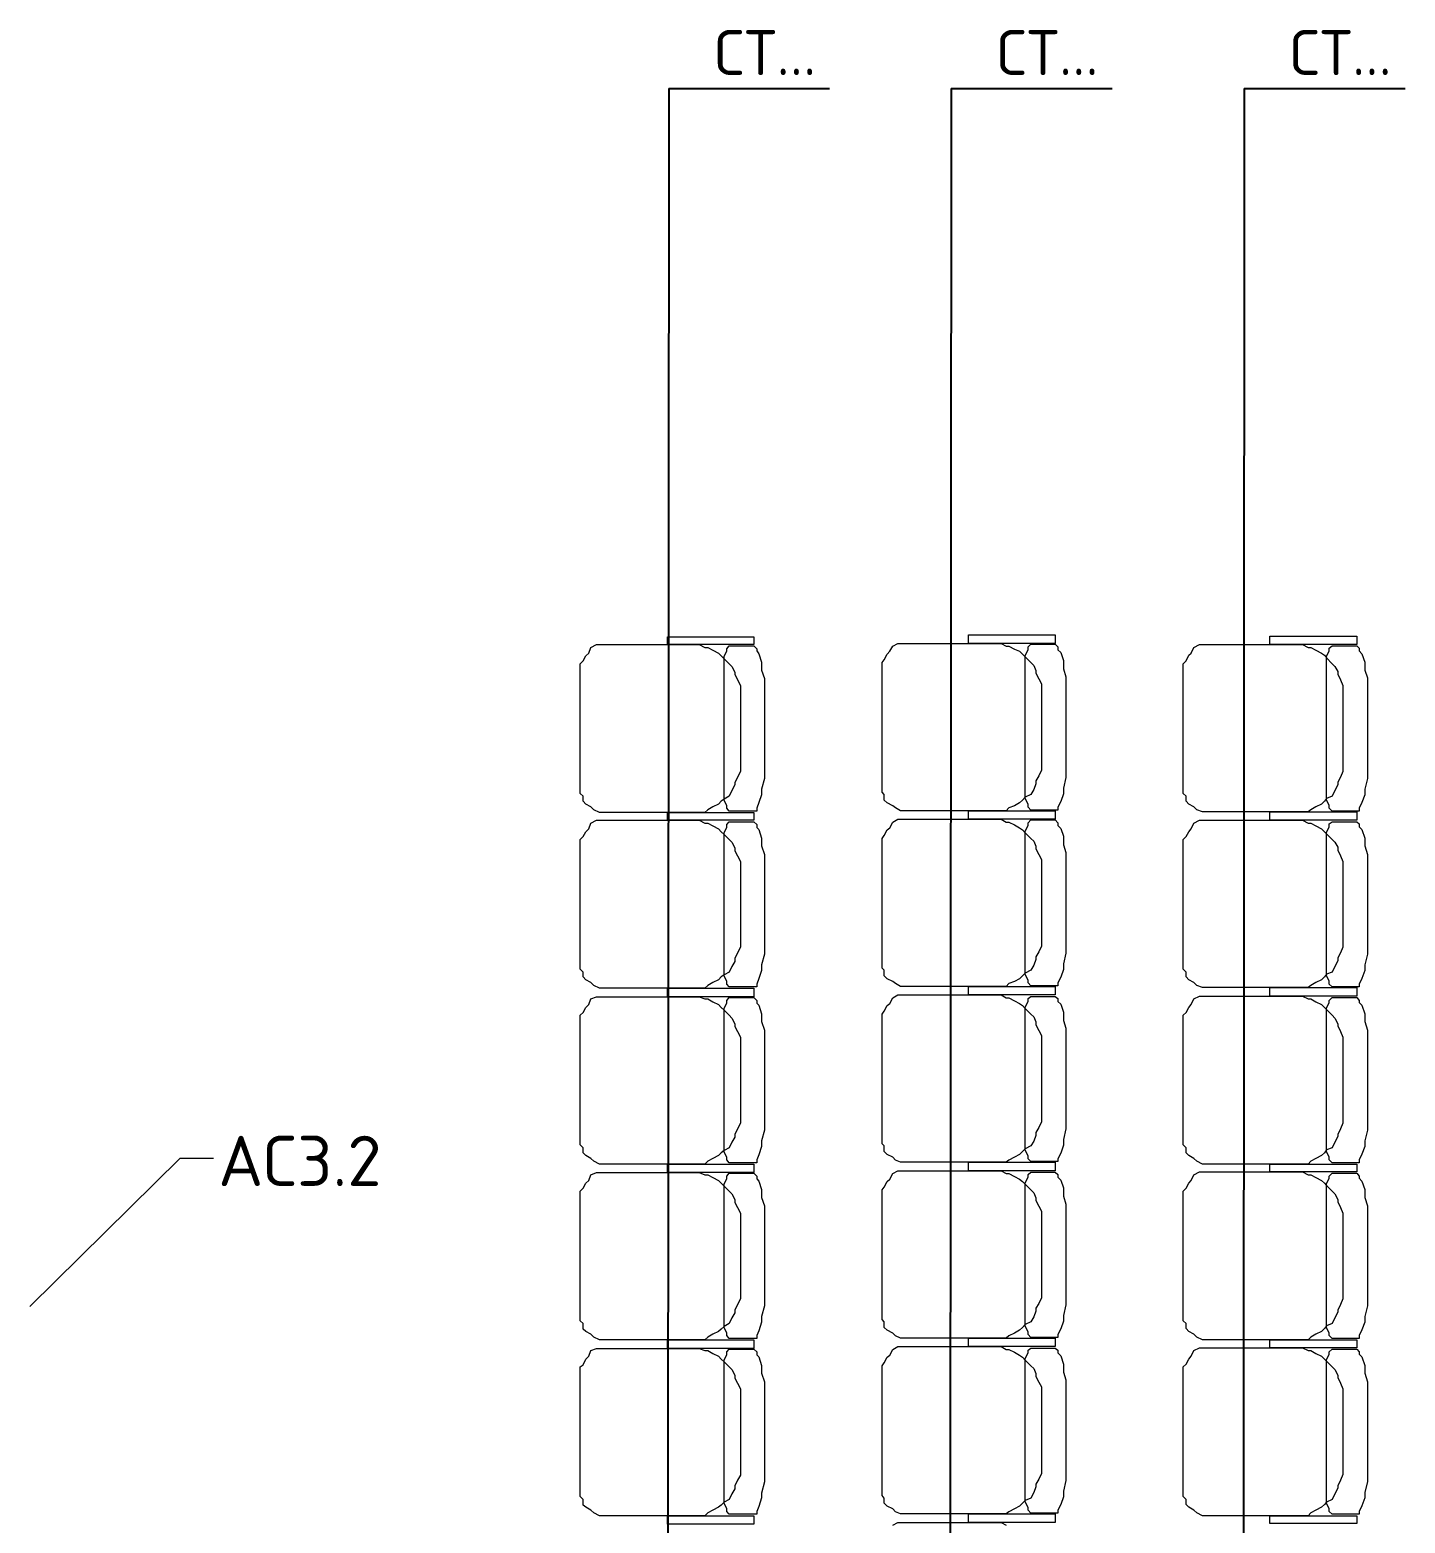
# Model space of a CAD drawing. Header units: millimetres. Extents: x 3050 to 430575, y -569542 to 36130.
# Drawn here: x 299161 to 303009, y -469292 to -465115 of the extents above; entities that cross this region are included whole.
import ezdxf

# ---------------------------------------------------------------- set-up
doc = ezdxf.new("R2010")
doc.units = ezdxf.units.MM
doc.layers.add('PDF _Геометрия', color=7, linetype='Continuous')
doc.layers.add('PDF _Текст', color=7, linetype='Continuous')
doc.styles.add('PDF ISOCPEUR', font='isocpeur.ttf')

# ---------------------------------------------------------------- blocks, each defined once
blk = doc.blocks.new('ТХ3 4 этаж')
at = {"color": 5, "lineweight": 25}
for p, q in [((18364.8, -46510), (18356.9, -60051.5)), ((18364.8, -46510), (19264.8, -46510)), ((19944.8, -46510), (19936.9, -60051.5)), ((19944.8, -46510), (20844.8, -46510)), ((21584.8, -46510), (21576.9, -60051.5)), ((21584.8, -46510), (22484.8, -46510))]:
    blk.add_line(p, q, dxfattribs=at)
at = {"layer": 'PDF _Геометрия', "color": 5, "lineweight": 9}
for points in [[(17869.1, -50194.7), (17869.1, -49726.8), (17885, -49710.9), (17900.8, -49683.1), (17916.7, -49667.3), (17928.6, -49635.6), (17960.3, -49619.7), (17992.1, -49619.7), (18007.9, -49619.7), (18475.8, -49619.7), (18507.6, -49619.7), (18535.3, -49619.7), (18567, -49635.6), (18582.9, -49635.6), (18610.7, -49651.4), (18642.4, -49667.3), (18658.2, -49683.1), (18674.1, -49699), (18701.9, -49726.8), (18717.7, -49742.6), (18733.6, -49774.4), (18733.6, -49786.3), (18749.4, -49818), (18765.3, -49849.7), (18765.3, -49877.5), (18765.3, -49909.2), (18765.3, -50107.4), (18765.3, -50285.9), (18765.3, -50301.8), (18765.3, -50329.5), (18749.4, -50361.2), (18733.6, -50393), (18733.6, -50404.9), (18717.7, -50436.6), (18701.9, -50468.3), (18674.1, -50484.2), (18658.2, -50496.1), (18642.4, -50511.9), (18610.7, -50527.8), (18582.9, -50543.6), (18567, -50559.5), (18535.3, -50559.5), (18507.6, -50559.5), (18475.8, -50559.5), (18007.9, -50559.5), (17976.2, -50559.5), (17944.5, -50543.6), (17928.6, -50527.8), (17900.8, -50511.9), (17885, -50496.1), (17885, -50468.3), (17869.1, -50452.4), (17869.1, -50420.7)], [(18356.9, -49576.1), (18840.7, -49576.1), (18840.7, -49619.7), (18356.9, -49619.7)], [(19558.4, -50188.5), (19558.4, -49720.6), (19570.3, -49704.7), (19586.2, -49673), (19602, -49657.1), (19617.9, -49629.3), (19645.6, -49613.5), (19677.4, -49613.5), (19693.2, -49613.5), (20161.1, -49613.5), (20192.9, -49613.5), (20224.6, -49613.5), (20252.3, -49629.3), (20268.2, -49629.3), (20299.9, -49645.2), (20327.7, -49657.1), (20343.5, -49673), (20359.4, -49688.8), (20391.1, -49720.6), (20407, -49736.4), (20418.9, -49764.2), (20418.9, -49780), (20434.8, -49811.8), (20450.6, -49839.5), (20450.6, -49871.2), (20450.6, -49903), (20450.6, -50101.2), (20450.6, -50275.7), (20450.6, -50291.6), (20450.6, -50323.3), (20434.8, -50355), (20418.9, -50382.8), (20418.9, -50398.6), (20407, -50430.4), (20391.1, -50458.1), (20359.4, -50474), (20343.5, -50489.8), (20327.7, -50505.7), (20299.9, -50521.6), (20268.2, -50533.5), (20252.3, -50549.3), (20224.6, -50549.3), (20192.9, -50549.3), (20161.1, -50549.3), (19693.2, -50549.3), (19661.5, -50549.3), (19633.7, -50533.5), (19617.9, -50521.6), (19586.2, -50505.7), (19570.3, -50489.8), (19570.3, -50458.1), (19558.4, -50446.2), (19558.4, -50414.5)], [(20042.2, -49565.9), (20526, -49565.9), (20526, -49613.5), (20042.2, -49613.5)], [(20359.4, -49815.7), (20359.4, -49680.9), (20375.3, -49649.2), (20375.3, -49633.3), (20391.1, -49617.5), (20407, -49617.5), (20526, -49617.5), (20541.8, -49633.3), (20541.8, -49649.2), (20557.7, -49665), (20573.5, -49708.7), (20573.5, -49756.2), (20585.4, -49799.9), (20585.4, -49847.4), (20585.4, -49906.9), (20585.4, -50255.9), (20585.4, -50315.4), (20585.4, -50363), (20573.5, -50422.4), (20573.5, -50454.2), (20557.7, -50497.8), (20541.8, -50529.5), (20541.8, -50545.4), (20526, -50545.4), (20407, -50545.4), (20391.1, -50545.4), (20375.3, -50529.5), (20375.3, -50513.6), (20359.4, -50481.9), (20359.4, -50454.2), (20359.4, -50422.4), (20359.4, -50347.1)], [(21243.7, -50194.7), (21243.7, -49726.8), (21259.6, -49710.9), (21275.4, -49679.2), (21287.3, -49667.3), (21303.2, -49635.6), (21334.9, -49619.7), (21362.7, -49619.7), (21378.5, -49619.7), (21850.4, -49619.7), (21878.2, -49619.7), (21909.9, -49619.7), (21941.6, -49635.6), (21957.5, -49635.6), (21985.2, -49651.4), (22017, -49667.3), (22032.8, -49679.2), (22044.7, -49695), (22076.4, -49726.8), (22092.3, -49742.6), (22108.2, -49770.4), (22108.2, -49786.3), (22124, -49818), (22135.9, -49849.7), (22135.9, -49877.5), (22135.9, -49909.2), (22135.9, -50107.4), (22135.9, -50285.9), (22135.9, -50301.8), (22135.9, -50329.5), (22124, -50361.2), (22108.2, -50389), (22108.2, -50404.9), (22092.3, -50436.6), (22076.4, -50468.3), (22044.7, -50480.2), (22032.8, -50496.1), (22017, -50511.9), (21985.2, -50527.8), (21957.5, -50543.6), (21941.6, -50555.5), (21909.9, -50555.5), (21878.2, -50555.5), (21850.4, -50555.5), (21378.5, -50555.5), (21350.8, -50555.5), (21319, -50543.6), (21303.2, -50527.8), (21275.4, -50511.9), (21259.6, -50496.1), (21259.6, -50468.3), (21243.7, -50452.4), (21243.7, -50420.7)], [(21727.5, -49572.1), (22215.2, -49572.1), (22215.2, -49619.7), (21727.5, -49619.7)], [(18674.1, -49825.9), (18674.1, -49687.1), (18690, -49655.4), (18690, -49643.5), (18701.9, -49627.6), (18717.7, -49627.6), (18840.7, -49627.6), (18856.5, -49643.5), (18856.5, -49655.4), (18868.4, -49671.3), (18884.3, -49718.8), (18884.3, -49762.5), (18900.1, -49810), (18900.1, -49853.7), (18900.1, -49913.1), (18900.1, -50262.1), (18900.1, -50325.5), (18900.1, -50369.2), (18884.3, -50428.6), (18884.3, -50460.4), (18868.4, -50504), (18856.5, -50535.7), (18856.5, -50551.6), (18840.7, -50551.6), (18717.7, -50551.6), (18701.9, -50551.6), (18690, -50535.7), (18690, -50519.9), (18674.1, -50492.1), (18674.1, -50460.4), (18674.1, -50428.6), (18674.1, -50353.3)], [(22044.7, -49821.9), (22044.7, -49687.1), (22060.6, -49655.4), (22060.6, -49639.5), (22076.4, -49627.6), (22092.3, -49627.6), (22215.2, -49627.6), (22227.1, -49639.5), (22227.1, -49655.4), (22243, -49671.3), (22258.8, -49718.8), (22258.8, -49762.5), (22274.7, -49806.1), (22274.7, -49853.7), (22274.7, -49913.1), (22274.7, -50262.1), (22274.7, -50321.6), (22274.7, -50369.2), (22258.8, -50428.6), (22258.8, -50460.4), (22243, -50504), (22227.1, -50535.7), (22227.1, -50551.6), (22215.2, -50551.6), (22092.3, -50551.6), (22076.4, -50551.6), (22060.6, -50535.7), (22060.6, -50519.9), (22044.7, -50488.1), (22044.7, -50460.4), (22044.7, -50428.6), (22044.7, -50353.3)], [(17869.1, -51178.1), (17869.1, -50710.2), (17885, -50694.3), (17900.8, -50666.6), (17916.7, -50650.7), (17928.6, -50619), (17960.3, -50603.1), (17992.1, -50603.1), (18007.9, -50603.1), (18475.8, -50603.1), (18507.6, -50603.1), (18535.3, -50603.1), (18567, -50619), (18582.9, -50619), (18610.7, -50634.8), (18642.4, -50650.7), (18658.2, -50666.6), (18674.1, -50682.4), (18701.9, -50710.2), (18717.7, -50726.1), (18733.6, -50757.8), (18733.6, -50773.6), (18749.4, -50801.4), (18765.3, -50833.1), (18765.3, -50860.9), (18765.3, -50892.6), (18765.3, -51090.9), (18765.3, -51269.3), (18765.3, -51285.2), (18765.3, -51312.9), (18749.4, -51344.7), (18733.6, -51376.4), (18733.6, -51392.2), (18717.7, -51420), (18701.9, -51451.7), (18674.1, -51467.6), (18658.2, -51479.5), (18642.4, -51495.3), (18610.7, -51511.2), (18582.9, -51527.1), (18567, -51542.9), (18535.3, -51542.9), (18507.6, -51542.9), (18475.8, -51542.9), (18007.9, -51542.9), (17976.2, -51542.9), (17944.5, -51527.1), (17928.6, -51511.2), (17900.8, -51495.3), (17885, -51479.5), (17885, -51451.7), (17869.1, -51435.9), (17869.1, -51404.1)], [(18356.9, -50559.5), (18840.7, -50559.5), (18840.7, -50603.1), (18356.9, -50603.1)], [(18674.1, -50809.3), (18674.1, -50670.5), (18690, -50642.8), (18690, -50626.9), (18701.9, -50611.1), (18717.7, -50611.1), (18840.7, -50611.1), (18856.5, -50626.9), (18856.5, -50642.8), (18868.4, -50654.7), (18884.3, -50702.3), (18884.3, -50745.9), (18900.1, -50793.5), (18900.1, -50837.1), (18900.1, -50896.6), (18900.1, -51245.5), (18900.1, -51309), (18900.1, -51352.6), (18884.3, -51412.1), (18884.3, -51443.8), (18868.4, -51487.4), (18856.5, -51519.1), (18856.5, -51535), (18840.7, -51535), (18717.7, -51535), (18701.9, -51535), (18690, -51519.1), (18690, -51503.3), (18674.1, -51475.5), (18674.1, -51443.8), (18674.1, -51412.1), (18674.1, -51336.7)], [(19558.4, -51171.9), (19558.4, -50704), (19570.3, -50688.1), (19586.2, -50656.4), (19602, -50644.5), (19617.9, -50612.8), (19645.6, -50596.9), (19677.4, -50596.9), (19693.2, -50596.9), (20161.1, -50596.9), (20192.9, -50596.9), (20224.6, -50596.9), (20252.3, -50612.8), (20268.2, -50612.8), (20299.9, -50628.6), (20327.7, -50644.5), (20343.5, -50656.4), (20359.4, -50672.3), (20391.1, -50704), (20407, -50719.8), (20418.9, -50747.6), (20418.9, -50763.5), (20434.8, -50795.2), (20450.6, -50822.9), (20450.6, -50854.7), (20450.6, -50886.4), (20450.6, -51084.7), (20450.6, -51263.1), (20450.6, -51275), (20450.6, -51306.7), (20434.8, -51338.4), (20418.9, -51366.2), (20418.9, -51382.1), (20407, -51413.8), (20391.1, -51441.5), (20359.4, -51457.4), (20343.5, -51473.3), (20327.7, -51489.1), (20299.9, -51505), (20268.2, -51516.9), (20252.3, -51532.8), (20224.6, -51532.8), (20192.9, -51532.8), (20161.1, -51532.8), (19693.2, -51532.8), (19661.5, -51532.8), (19633.7, -51516.9), (19617.9, -51505), (19586.2, -51489.1), (19570.3, -51473.3), (19570.3, -51441.5), (19558.4, -51429.6), (19558.4, -51397.9)], [(20042.2, -50549.3), (20526, -50549.3), (20526, -50596.9), (20042.2, -50596.9)], [(20359.4, -50799.1), (20359.4, -50664.3), (20375.3, -50632.6), (20375.3, -50616.7), (20391.1, -50600.9), (20407, -50600.9), (20526, -50600.9), (20541.8, -50616.7), (20541.8, -50632.6), (20557.7, -50648.5), (20573.5, -50692.1), (20573.5, -50739.7), (20585.4, -50783.3), (20585.4, -50830.9), (20585.4, -50890.4), (20585.4, -51239.3), (20585.4, -51298.8), (20585.4, -51346.4), (20573.5, -51405.9), (20573.5, -51437.6), (20557.7, -51481.2), (20541.8, -51512.9), (20541.8, -51528.8), (20526, -51528.8), (20407, -51528.8), (20391.1, -51528.8), (20375.3, -51512.9), (20375.3, -51497.1), (20359.4, -51465.3), (20359.4, -51437.6), (20359.4, -51405.9), (20359.4, -51330.5)], [(21243.7, -51178.1), (21243.7, -50710.2), (21259.6, -50694.3), (21275.4, -50666.6), (21287.3, -50650.7), (21303.2, -50619), (21334.9, -50603.1), (21362.7, -50603.1), (21378.5, -50603.1), (21850.4, -50603.1), (21878.2, -50603.1), (21909.9, -50603.1), (21941.6, -50619), (21957.5, -50619), (21985.2, -50634.8), (22017, -50650.7), (22032.8, -50666.6), (22044.7, -50678.5), (22076.4, -50710.2), (22092.3, -50726.1), (22108.2, -50753.8), (22108.2, -50769.7), (22124, -50801.4), (22135.9, -50833.1), (22135.9, -50860.9), (22135.9, -50892.6), (22135.9, -51090.9), (22135.9, -51269.3), (22135.9, -51285.2), (22135.9, -51312.9), (22124, -51344.7), (22108.2, -51372.4), (22108.2, -51388.3), (22092.3, -51420), (22076.4, -51451.7), (22044.7, -51463.6), (22032.8, -51479.5), (22017, -51495.3), (21985.2, -51511.2), (21957.5, -51527.1), (21941.6, -51539), (21909.9, -51539), (21878.2, -51539), (21850.4, -51539), (21378.5, -51539), (21350.8, -51539), (21319, -51527.1), (21303.2, -51511.2), (21275.4, -51495.3), (21259.6, -51479.5), (21259.6, -51451.7), (21243.7, -51435.9), (21243.7, -51404.1)], [(21727.5, -50555.5), (22215.2, -50555.5), (22215.2, -50603.1), (21727.5, -50603.1)], [(22044.7, -50805.4), (22044.7, -50670.5), (22060.6, -50638.8), (22060.6, -50623), (22076.4, -50611.1), (22092.3, -50611.1), (22215.2, -50611.1), (22227.1, -50623), (22227.1, -50638.8), (22243, -50654.7), (22258.8, -50702.3), (22258.8, -50745.9), (22274.7, -50793.5), (22274.7, -50837.1), (22274.7, -50896.6), (22274.7, -51245.5), (22274.7, -51305), (22274.7, -51352.6), (22258.8, -51412.1), (22258.8, -51443.8), (22243, -51487.4), (22227.1, -51519.1), (22227.1, -51535), (22215.2, -51535), (22092.3, -51535), (22076.4, -51535), (22060.6, -51519.1), (22060.6, -51503.3), (22044.7, -51471.6), (22044.7, -51443.8), (22044.7, -51412.1), (22044.7, -51336.7)], [(20042.2, -51532.8), (20526, -51532.8), (20526, -51580.3), (20042.2, -51580.3)], [(21727.5, -51539), (22215.2, -51539), (22215.2, -51586.6), (21727.5, -51586.6)], [(17869.1, -52161.5), (17869.1, -51693.6), (17885, -51677.8), (17900.8, -51650), (17916.7, -51634.1), (17928.6, -51602.4), (17960.3, -51590.5), (17992.1, -51590.5), (18007.9, -51590.5), (18475.8, -51590.5), (18507.6, -51590.5), (18535.3, -51590.5), (18567, -51602.4), (18582.9, -51602.4), (18610.7, -51618.3), (18642.4, -51634.1), (18658.2, -51650), (18674.1, -51665.9), (18701.9, -51693.6), (18717.7, -51709.5), (18733.6, -51741.2), (18733.6, -51757.1), (18749.4, -51784.8), (18765.3, -51816.5), (18765.3, -51844.3), (18765.3, -51876), (18765.3, -52074.3), (18765.3, -52252.7), (18765.3, -52268.6), (18765.3, -52296.4), (18749.4, -52328.1), (18733.6, -52359.8), (18733.6, -52375.7), (18717.7, -52403.4), (18701.9, -52435.2), (18674.1, -52451), (18658.2, -52462.9), (18642.4, -52478.8), (18610.7, -52494.6), (18582.9, -52510.5), (18567, -52526.4), (18535.3, -52526.4), (18507.6, -52526.4), (18475.8, -52526.4), (18007.9, -52526.4), (17976.2, -52526.4), (17944.5, -52510.5), (17928.6, -52494.6), (17900.8, -52478.8), (17885, -52462.9), (17885, -52435.2), (17869.1, -52419.3), (17869.1, -52387.6)], [(18356.9, -51542.9), (18840.7, -51542.9), (18840.7, -51590.5), (18356.9, -51590.5)], [(18674.1, -51792.8), (18674.1, -51654), (18690, -51626.2), (18690, -51610.3), (18701.9, -51594.5), (18717.7, -51594.5), (18840.7, -51594.5), (18856.5, -51610.3), (18856.5, -51626.2), (18868.4, -51638.1), (18884.3, -51685.7), (18884.3, -51729.3), (18900.1, -51776.9), (18900.1, -51820.5), (18900.1, -51884), (18900.1, -52228.9), (18900.1, -52292.4), (18900.1, -52336), (18884.3, -52395.5), (18884.3, -52427.2), (18868.4, -52474.8), (18856.5, -52502.6), (18856.5, -52518.4), (18840.7, -52518.4), (18717.7, -52518.4), (18701.9, -52518.4), (18690, -52502.6), (18690, -52486.7), (18674.1, -52458.9), (18674.1, -52427.2), (18674.1, -52395.5), (18674.1, -52320.2)], [(19558.4, -52155.3), (19558.4, -51687.4), (19570.3, -51671.5), (19586.2, -51639.8), (19602, -51627.9), (19617.9, -51596.2), (19645.6, -51580.3), (19677.4, -51580.3), (19693.2, -51580.3), (20161.1, -51580.3), (20192.9, -51580.3), (20224.6, -51580.3), (20252.3, -51596.2), (20268.2, -51596.2), (20299.9, -51612.1), (20327.7, -51627.9), (20343.5, -51639.8), (20359.4, -51655.7), (20391.1, -51687.4), (20407, -51703.3), (20418.9, -51731), (20418.9, -51746.9), (20434.8, -51778.6), (20450.6, -51806.4), (20450.6, -51838.1), (20450.6, -51869.8), (20450.6, -52068.1), (20450.6, -52246.5), (20450.6, -52258.4), (20450.6, -52290.1), (20434.8, -52321.9), (20418.9, -52349.6), (20418.9, -52365.5), (20407, -52397.2), (20391.1, -52425), (20359.4, -52440.8), (20343.5, -52456.7), (20327.7, -52472.6), (20299.9, -52488.4), (20268.2, -52504.3), (20252.3, -52516.2), (20224.6, -52516.2), (20192.9, -52516.2), (20161.1, -52516.2), (19693.2, -52516.2), (19661.5, -52516.2), (19633.7, -52504.3), (19617.9, -52488.4), (19586.2, -52472.6), (19570.3, -52456.7), (19570.3, -52425), (19558.4, -52413.1), (19558.4, -52381.3)], [(20359.4, -51782.6), (20359.4, -51647.7), (20375.3, -51616), (20375.3, -51600.2), (20391.1, -51588.3), (20407, -51588.3), (20526, -51588.3), (20541.8, -51600.2), (20541.8, -51616), (20557.7, -51631.9), (20573.5, -51675.5), (20573.5, -51723.1), (20585.4, -51766.7), (20585.4, -51814.3), (20585.4, -51873.8), (20585.4, -52222.7), (20585.4, -52282.2), (20585.4, -52329.8), (20573.5, -52389.3), (20573.5, -52421), (20557.7, -52464.6), (20541.8, -52496.3), (20541.8, -52512.2), (20526, -52512.2), (20407, -52512.2), (20391.1, -52512.2), (20375.3, -52496.3), (20375.3, -52480.5), (20359.4, -52448.8), (20359.4, -52421), (20359.4, -52389.3), (20359.4, -52313.9)], [(21243.7, -52161.5), (21243.7, -51693.6), (21259.6, -51677.8), (21275.4, -51650), (21287.3, -51634.1), (21303.2, -51602.4), (21334.9, -51586.6), (21362.7, -51586.6), (21378.5, -51586.6), (21850.4, -51586.6), (21878.2, -51586.6), (21909.9, -51586.6), (21941.6, -51602.4), (21957.5, -51602.4), (21985.2, -51618.3), (22017, -51634.1), (22032.8, -51650), (22044.7, -51661.9), (22076.4, -51693.6), (22092.3, -51709.5), (22108.2, -51741.2), (22108.2, -51753.1), (22124, -51784.8), (22135.9, -51816.5), (22135.9, -51844.3), (22135.9, -51876), (22135.9, -52074.3), (22135.9, -52252.7), (22135.9, -52268.6), (22135.9, -52296.4), (22124, -52328.1), (22108.2, -52359.8), (22108.2, -52371.7), (22092.3, -52403.4), (22076.4, -52435.2), (22044.7, -52447), (22032.8, -52462.9), (22017, -52478.8), (21985.2, -52494.6), (21957.5, -52510.5), (21941.6, -52526.4), (21909.9, -52526.4), (21878.2, -52526.4), (21850.4, -52526.4), (21378.5, -52526.4), (21350.8, -52526.4), (21319, -52510.5), (21303.2, -52494.6), (21275.4, -52478.8), (21259.6, -52462.9), (21259.6, -52435.2), (21243.7, -52419.3), (21243.7, -52387.6)], [(22044.7, -51788.8), (22044.7, -51654), (22060.6, -51622.2), (22060.6, -51610.3), (22076.4, -51594.5), (22092.3, -51594.5), (22215.2, -51594.5), (22227.1, -51610.3), (22227.1, -51622.2), (22243, -51638.1), (22258.8, -51685.7), (22258.8, -51729.3), (22274.7, -51776.9), (22274.7, -51820.5), (22274.7, -51880), (22274.7, -52228.9), (22274.7, -52288.4), (22274.7, -52336), (22258.8, -52395.5), (22258.8, -52427.2), (22243, -52470.8), (22227.1, -52502.6), (22227.1, -52518.4), (22215.2, -52518.4), (22092.3, -52518.4), (22076.4, -52518.4), (22060.6, -52502.6), (22060.6, -52486.7), (22044.7, -52455), (22044.7, -52427.2), (22044.7, -52395.5), (22044.7, -52320.2)], [(18356.9, -52526.4), (18840.7, -52526.4), (18840.7, -52573.9), (18356.9, -52573.9)], [(20042.2, -52516.2), (20526, -52516.2), (20526, -52563.8), (20042.2, -52563.8)], [(21727.5, -52526.4), (22215.2, -52526.4), (22215.2, -52570), (21727.5, -52570)], [(17869.1, -53145), (17869.1, -52677), (17885, -52661.2), (17900.8, -52633.4), (17916.7, -52617.6), (17928.6, -52585.8), (17960.3, -52573.9), (17992.1, -52573.9), (18007.9, -52573.9), (18475.8, -52573.9), (18507.6, -52573.9), (18535.3, -52573.9), (18567, -52585.8), (18582.9, -52585.8), (18610.7, -52601.7), (18642.4, -52617.6), (18658.2, -52633.4), (18674.1, -52649.3), (18701.9, -52677), (18717.7, -52692.9), (18733.6, -52724.6), (18733.6, -52740.5), (18749.4, -52768.2), (18765.3, -52800), (18765.3, -52831.7), (18765.3, -52859.4), (18765.3, -53057.7), (18765.3, -53236.2), (18765.3, -53252), (18765.3, -53279.8), (18749.4, -53311.5), (18733.6, -53343.2), (18733.6, -53359.1), (18717.7, -53386.9), (18701.9, -53418.6), (18674.1, -53434.4), (18658.2, -53450.3), (18642.4, -53462.2), (18610.7, -53478.1), (18582.9, -53493.9), (18567, -53509.8), (18535.3, -53509.8), (18507.6, -53509.8), (18475.8, -53509.8), (18007.9, -53509.8), (17976.2, -53509.8), (17944.5, -53493.9), (17928.6, -53478.1), (17900.8, -53462.2), (17885, -53450.3), (17885, -53418.6), (17869.1, -53402.7), (17869.1, -53371)], [(18674.1, -52776.2), (18674.1, -52637.4), (18690, -52609.6), (18690, -52593.8), (18701.9, -52577.9), (18717.7, -52577.9), (18840.7, -52577.9), (18856.5, -52593.8), (18856.5, -52609.6), (18868.4, -52621.5), (18884.3, -52669.1), (18884.3, -52712.7), (18900.1, -52760.3), (18900.1, -52803.9), (18900.1, -52867.4), (18900.1, -53212.4), (18900.1, -53275.8), (18900.1, -53319.4), (18884.3, -53378.9), (18884.3, -53410.6), (18868.4, -53458.2), (18856.5, -53486), (18856.5, -53501.8), (18840.7, -53501.8), (18717.7, -53501.8), (18701.9, -53501.8), (18690, -53486), (18690, -53470.1), (18674.1, -53442.4), (18674.1, -53410.6), (18674.1, -53378.9), (18674.1, -53303.6)], [(19558.4, -53138.7), (19558.4, -52670.8), (19570.3, -52655), (19586.2, -52623.2), (19602, -52611.3), (19617.9, -52579.6), (19645.6, -52563.8), (19677.4, -52563.8), (19693.2, -52563.8), (20161.1, -52563.8), (20192.9, -52563.8), (20224.6, -52563.8), (20252.3, -52579.6), (20268.2, -52579.6), (20299.9, -52595.5), (20327.7, -52611.3), (20343.5, -52623.2), (20359.4, -52639.1), (20391.1, -52670.8), (20407, -52686.7), (20418.9, -52714.4), (20418.9, -52730.3), (20434.8, -52762), (20450.6, -52789.8), (20450.6, -52821.5), (20450.6, -52853.2), (20450.6, -53051.5), (20450.6, -53229.9), (20450.6, -53241.8), (20450.6, -53273.6), (20434.8, -53305.3), (20418.9, -53333.1), (20418.9, -53348.9), (20407, -53380.6), (20391.1, -53408.4), (20359.4, -53424.3), (20343.5, -53440.1), (20327.7, -53456), (20299.9, -53471.8), (20268.2, -53487.7), (20252.3, -53499.6), (20224.6, -53499.6), (20192.9, -53499.6), (20161.1, -53499.6), (19693.2, -53499.6), (19661.5, -53499.6), (19633.7, -53487.7), (19617.9, -53471.8), (19586.2, -53456), (19570.3, -53440.1), (19570.3, -53408.4), (19558.4, -53396.5), (19558.4, -53364.8)], [(20359.4, -52766), (20359.4, -52631.2), (20375.3, -52599.4), (20375.3, -52583.6), (20391.1, -52571.7), (20407, -52571.7), (20526, -52571.7), (20541.8, -52583.6), (20541.8, -52599.4), (20557.7, -52615.3), (20573.5, -52658.9), (20573.5, -52706.5), (20585.4, -52750.1), (20585.4, -52797.7), (20585.4, -52857.2), (20585.4, -53206.2), (20585.4, -53265.6), (20585.4, -53313.2), (20573.5, -53372.7), (20573.5, -53404.4), (20557.7, -53448), (20541.8, -53479.8), (20541.8, -53495.6), (20526, -53495.6), (20407, -53495.6), (20391.1, -53495.6), (20375.3, -53479.8), (20375.3, -53463.9), (20359.4, -53432.2), (20359.4, -53404.4), (20359.4, -53372.7), (20359.4, -53297.4)], [(21243.7, -53145), (21243.7, -52677), (21259.6, -52661.2), (21275.4, -52633.4), (21287.3, -52617.6), (21303.2, -52585.8), (21334.9, -52570), (21362.7, -52570), (21378.5, -52570), (21850.4, -52570), (21878.2, -52570), (21909.9, -52570), (21941.6, -52585.8), (21957.5, -52585.8), (21985.2, -52601.7), (22017, -52617.6), (22032.8, -52633.4), (22044.7, -52645.3), (22076.4, -52677), (22092.3, -52692.9), (22108.2, -52724.6), (22108.2, -52736.5), (22124, -52768.2), (22135.9, -52800), (22135.9, -52827.7), (22135.9, -52859.4), (22135.9, -53057.7), (22135.9, -53236.2), (22135.9, -53252), (22135.9, -53279.8), (22124, -53311.5), (22108.2, -53343.2), (22108.2, -53355.1), (22092.3, -53386.9), (22076.4, -53418.6), (22044.7, -53430.5), (22032.8, -53446.3), (22017, -53462.2), (21985.2, -53478.1), (21957.5, -53493.9), (21941.6, -53509.8), (21909.9, -53509.8), (21878.2, -53509.8), (21850.4, -53509.8), (21378.5, -53509.8), (21350.8, -53509.8), (21319, -53493.9), (21303.2, -53478.1), (21275.4, -53462.2), (21259.6, -53446.3), (21259.6, -53418.6), (21243.7, -53402.7), (21243.7, -53371)], [(22044.7, -52772.2), (22044.7, -52637.4), (22060.6, -52605.7), (22060.6, -52593.8), (22076.4, -52577.9), (22092.3, -52577.9), (22215.2, -52577.9), (22227.1, -52593.8), (22227.1, -52605.7), (22243, -52621.5), (22258.8, -52669.1), (22258.8, -52712.7), (22274.7, -52760.3), (22274.7, -52803.9), (22274.7, -52863.4), (22274.7, -53212.4), (22274.7, -53271.9), (22274.7, -53319.4), (22258.8, -53378.9), (22258.8, -53410.6), (22243, -53454.3), (22227.1, -53486), (22227.1, -53501.8), (22215.2, -53501.8), (22092.3, -53501.8), (22076.4, -53501.8), (22060.6, -53486), (22060.6, -53470.1), (22044.7, -53442.4), (22044.7, -53410.6), (22044.7, -53378.9), (22044.7, -53303.6)], [(18356.9, -53509.8), (18840.7, -53509.8), (18840.7, -53557.4), (18356.9, -53557.4)], [(19558.4, -54122.2), (19558.4, -53654.2), (19570.3, -53638.4), (19586.2, -53606.7), (19602, -53594.8), (19617.9, -53563), (19645.6, -53547.2), (19677.4, -53547.2), (19693.2, -53547.2), (20161.1, -53547.2), (20192.9, -53547.2), (20224.6, -53547.2), (20252.3, -53563), (20268.2, -53563), (20299.9, -53578.9), (20327.7, -53594.8), (20343.5, -53606.7), (20359.4, -53622.5), (20391.1, -53654.2), (20407, -53670.1), (20418.9, -53697.9), (20418.9, -53713.7), (20434.8, -53745.5), (20450.6, -53773.2), (20450.6, -53804.9), (20450.6, -53836.7), (20450.6, -54034.9), (20450.6, -54213.4), (20450.6, -54225.3), (20450.6, -54257), (20434.8, -54288.7), (20418.9, -54316.5), (20418.9, -54332.3), (20407, -54364.1), (20391.1, -54395.8), (20359.4, -54407.7), (20343.5, -54423.5), (20327.7, -54439.4), (20299.9, -54455.3), (20268.2, -54471.1), (20252.3, -54483), (20224.6, -54483), (20192.9, -54483), (20161.1, -54483), (19693.2, -54483), (19661.5, -54483), (19633.7, -54471.1), (19617.9, -54455.3), (19586.2, -54439.4), (19570.3, -54423.5), (19570.3, -54395.8), (19558.4, -54379.9), (19558.4, -54348.2)], [(20042.2, -53499.6), (20526, -53499.6), (20526, -53547.2), (20042.2, -53547.2)], [(21727.5, -53509.8), (22215.2, -53509.8), (22215.2, -53553.4), (21727.5, -53553.4)], [(17869.1, -54128.4), (17869.1, -53660.5), (17885, -53648.6), (17900.8, -53616.8), (17916.7, -53601), (17928.6, -53569.3), (17960.3, -53557.4), (17992.1, -53557.4), (18007.9, -53557.4), (18475.8, -53557.4), (18507.6, -53557.4), (18535.3, -53557.4), (18567, -53569.3), (18582.9, -53569.3), (18610.7, -53585.1), (18642.4, -53601), (18658.2, -53616.8), (18674.1, -53632.7), (18701.9, -53660.5), (18717.7, -53676.3), (18733.6, -53708), (18733.6, -53723.9), (18749.4, -53751.7), (18765.3, -53783.4), (18765.3, -53815.1), (18765.3, -53842.9), (18765.3, -54041.1), (18765.3, -54219.6), (18765.3, -54235.5), (18765.3, -54267.2), (18749.4, -54294.9), (18733.6, -54326.7), (18733.6, -54342.5), (18717.7, -54370.3), (18701.9, -54402), (18674.1, -54417.9), (18658.2, -54433.7), (18642.4, -54445.6), (18610.7, -54461.5), (18582.9, -54477.3), (18567, -54493.2), (18535.3, -54493.2), (18507.6, -54493.2), (18475.8, -54493.2), (18007.9, -54493.2), (17976.2, -54493.2), (17944.5, -54477.3), (17928.6, -54461.5), (17900.8, -54445.6), (17885, -54433.7), (17885, -54402), (17869.1, -54386.1), (17869.1, -54354.4)], [(18674.1, -53759.6), (18674.1, -53620.8), (18690, -53593.1), (18690, -53577.2), (18701.9, -53561.3), (18717.7, -53561.3), (18840.7, -53561.3), (18856.5, -53577.2), (18856.5, -53593.1), (18868.4, -53604.9), (18884.3, -53652.5), (18884.3, -53696.2), (18900.1, -53743.7), (18900.1, -53787.4), (18900.1, -53850.8), (18900.1, -54195.8), (18900.1, -54259.2), (18900.1, -54302.9), (18884.3, -54366.3), (18884.3, -54394.1), (18868.4, -54441.7), (18856.5, -54469.4), (18856.5, -54485.3), (18840.7, -54485.3), (18717.7, -54485.3), (18701.9, -54485.3), (18690, -54469.4), (18690, -54453.5), (18674.1, -54425.8), (18674.1, -54394.1), (18674.1, -54366.3), (18674.1, -54287)], [(20359.4, -53749.4), (20359.4, -53614.6), (20375.3, -53582.9), (20375.3, -53567), (20391.1, -53555.1), (20407, -53555.1), (20526, -53555.1), (20541.8, -53567), (20541.8, -53582.9), (20557.7, -53598.7), (20573.5, -53646.3), (20573.5, -53689.9), (20585.4, -53733.6), (20585.4, -53781.1), (20585.4, -53840.6), (20585.4, -54189.6), (20585.4, -54249.1), (20585.4, -54296.6), (20573.5, -54356.1), (20573.5, -54387.9), (20557.7, -54431.5), (20541.8, -54463.2), (20541.8, -54479.1), (20526, -54479.1), (20407, -54479.1), (20391.1, -54479.1), (20375.3, -54463.2), (20375.3, -54447.3), (20359.4, -54415.6), (20359.4, -54387.9), (20359.4, -54356.1), (20359.4, -54280.8)], [(21243.7, -54128.4), (21243.7, -53660.5), (21259.6, -53644.6), (21275.4, -53616.8), (21287.3, -53601), (21303.2, -53569.3), (21334.9, -53553.4), (21362.7, -53553.4), (21378.5, -53553.4), (21850.4, -53553.4), (21878.2, -53553.4), (21909.9, -53553.4), (21941.6, -53569.3), (21957.5, -53569.3), (21985.2, -53585.1), (22017, -53601), (22032.8, -53616.8), (22044.7, -53628.7), (22076.4, -53660.5), (22092.3, -53676.3), (22108.2, -53708), (22108.2, -53719.9), (22124, -53751.7), (22135.9, -53783.4), (22135.9, -53811.2), (22135.9, -53842.9), (22135.9, -54041.1), (22135.9, -54219.6), (22135.9, -54235.5), (22135.9, -54263.2), (22124, -54294.9), (22108.2, -54326.7), (22108.2, -54338.6), (22092.3, -54370.3), (22076.4, -54402), (22044.7, -54417.9), (22032.8, -54429.8), (22017, -54445.6), (21985.2, -54461.5), (21957.5, -54477.3), (21941.6, -54493.2), (21909.9, -54493.2), (21878.2, -54493.2), (21850.4, -54493.2), (21378.5, -54493.2), (21350.8, -54493.2), (21319, -54477.3), (21303.2, -54461.5), (21275.4, -54445.6), (21259.6, -54429.8), (21259.6, -54402), (21243.7, -54386.1), (21243.7, -54354.4)], [(22044.7, -53755.6), (22044.7, -53620.8), (22060.6, -53589.1), (22060.6, -53577.2), (22076.4, -53561.3), (22092.3, -53561.3), (22215.2, -53561.3), (22227.1, -53577.2), (22227.1, -53589.1), (22243, -53604.9), (22258.8, -53652.5), (22258.8, -53696.2), (22274.7, -53743.7), (22274.7, -53787.4), (22274.7, -53846.8), (22274.7, -54195.8), (22274.7, -54259.2), (22274.7, -54302.9), (22258.8, -54362.3), (22258.8, -54394.1), (22243, -54437.7), (22227.1, -54469.4), (22227.1, -54485.3), (22215.2, -54485.3), (22092.3, -54485.3), (22076.4, -54485.3), (22060.6, -54469.4), (22060.6, -54453.5), (22044.7, -54425.8), (22044.7, -54394.1), (22044.7, -54362.3), (22044.7, -54287)], [(18356.9, -54493.2), (18840.7, -54493.2), (18840.7, -54540.8), (18356.9, -54540.8)], [(20042.2, -54483), (20526, -54483), (20526, -54530.6), (20042.2, -54530.6)], [(21727.5, -54493.2), (22215.2, -54493.2), (22215.2, -54536.8), (21727.5, -54536.8)]]:
    blk.add_lwpolyline(points, close=True, dxfattribs=at)
for points in [[(14789.9, -53322.6), (15630.6, -52493.8), (15816.9, -52493.8)], [(19617.9, -54546.5), (19645.6, -54530.6), (19677.4, -54530.6), (19693.2, -54530.6), (20161.1, -54530.6), (20192.9, -54530.6), (20224.6, -54530.6), (20252.3, -54546.5)]]:
    blk.add_lwpolyline(points, dxfattribs=at)
at = {"layer": 'PDF _Текст', "color": 5, "lineweight": 30, "style": 'PDF ISOCPEUR'}
for s, insert, char_height, attachment_point in [('СТ...', (18620.4, -46307.7), 251.7, 4), ('СТ...', (20200.4, -46307.7), 251.7, 4), ('СТ...', (21840.4, -46307.7), 251.7, 4), ('АС3.2', (16757.7, -52508.7), 281.03, 6)]:
    blk.add_mtext(s, dxfattribs=dict(at, insert=insert, char_height=char_height, attachment_point=attachment_point))

msp = doc.modelspace()

# ---------------------------------------------------------------- block references
at = {"xscale": 0.5, "yscale": 0.5, "zscale": 0.5}
msp.add_blockref('ТХ3 4 этаж', (291766.25, -442024.29), dxfattribs=at)

doc.saveas('drawing.dxf')
